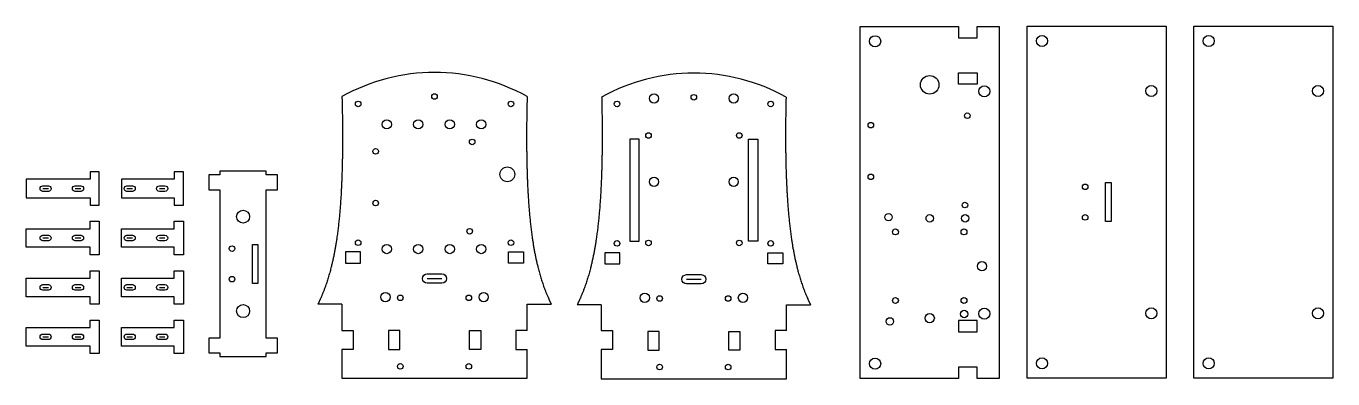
# Model space of a CAD drawing. Header units: millimetres. Extents: x -171 to 535, y 0 to 190.
import ezdxf

# ---------------------------------------------------------------- set-up
doc = ezdxf.new("R2010")
doc.units = ezdxf.units.MM
doc.layers.get('0').update_dxf_attribs({"linetype": 'CONTINUOUS'})

msp = doc.modelspace()

# ---------------------------------------------------------------- linework, layer by layer
for p, q in [((-161.5, 102.32), (-158.5, 102.32)), ((-144, 102.32), (-141, 102.32)), ((-116.07, 102.32), (-113.07, 102.32)), ((-98.57, 102.32), (-95.57, 102.32)), ((-161.5, 75.66), (-158.5, 75.66)), ((-144, 75.66), (-141, 75.66)), ((-116.07, 75.66), (-113.07, 75.66)), ((-98.57, 75.66), (-95.57, 75.66)), ((46, 53.75), (54, 53.75)), ((186.02, 53.38), (193.98, 53.38)), ((-161.5, 48.99), (-158.5, 48.99)), ((-144, 48.99), (-141, 48.99)), ((-116.07, 48.99), (-113.07, 48.99)), ((-98.57, 48.99), (-95.57, 48.99)), ((0, 40), (-13, 40)), ((0, 40), (0, 25.65)), ((100, 40), (113, 40)), ((100, 25.65), (100, 40)), ((140, 39.63), (127, 39.63)), ((140, 39.63), (140, 25.65)), ((240, 25.65), (240, 39.63)), ((240, 39.63), (253, 39.63)), ((-161.5, 22.32), (-158.5, 22.32)), ((-144, 22.32), (-141, 22.32)), ((-116.07, 22.32), (-113.07, 22.32)), ((-98.57, 22.32), (-95.57, 22.32)), ((0, 25.65), (6.1, 25.65)), ((6.1, 25.65), (6.1, 15.55)), ((100, 25.65), (93.9, 25.65)), ((93.9, 25.65), (93.9, 15.55)), ((140, 25.65), (146.1, 25.65)), ((146.1, 25.65), (146.1, 15.55)), ((240, 25.65), (233.9, 25.65)), ((233.9, 25.65), (233.9, 15.55)), ((6.1, 15.55), (0, 15.55)), ((0, 15.55), (0, 0)), ((93.9, 15.55), (100, 15.55)), ((100, 0), (100, 15.55)), ((146.1, 15.55), (140, 15.55)), ((140, 15.55), (140, -0.37)), ((233.9, 15.55), (240, 15.55)), ((240, -0.37), (240, 15.55)), ((0, 0), (100, 0)), ((140, -0.37), (240, -0.37))]:
    msp.add_line(p, q)
for points in [[(354.86, 189.84), (354.86, -0.16), (343.01, -0.16), (343.01, 5.94), (332.91, 5.94), (332.91, -0.16), (279.86, -0.16), (279.86, 189.84), (332.91, 189.84), (332.91, 183.74), (343.01, 183.74), (343.01, 189.84)], [(433.15, 190), (445, 190), (445, 0), (433.15, 0), (423.05, 0), (370, 0), (370, 190), (423.05, 190)], [(535, 190), (535, 0), (523.15, 0), (513.05, 0), (460, 0), (460, 190), (513.05, 190), (523.15, 190)], [(332.91, 164.74), (343.01, 164.74), (343.01, 158.64), (332.91, 158.64)], [(160.5, 129), (155.5, 129), (155.5, 74), (160.5, 74)], [(219.5, 74), (219.5, 129), (224.5, 129), (224.5, 74)], [(-170.5, 107.32), (-170.5, 97.32), (-136, 97.32), (-136, 93.32), (-131, 93.32), (-131, 111.32), (-136, 111.32), (-136, 107.32)], [(-90.57, 107.32), (-119.07, 107.32), (-119.07, 97.32), (-90.57, 97.32), (-90.57, 93.32), (-85.57, 93.32), (-85.57, 111.32), (-90.57, 111.32)], [(-40.85, 111.68), (-65.85, 111.68), (-65.85, 109.68), (-71.85, 109.68), (-71.85, 101.68), (-65.85, 101.68), (-65.85, 21.68), (-71.85, 21.68), (-71.85, 13.68), (-65.85, 13.68), (-65.85, 11.68), (-40.85, 11.68), (-40.85, 13.68), (-34.85, 13.68), (-34.85, 21.68), (-40.85, 21.68), (-40.85, 101.68), (-34.85, 101.68), (-34.85, 109.68), (-40.85, 109.68)], [(412.27, 105.53), (415.27, 105.53), (415.27, 84.53), (412.27, 84.53)], [(-131, 84.66), (-131, 66.66), (-136, 66.66), (-136, 70.66), (-170.5, 70.66), (-170.5, 80.66), (-136, 80.66), (-136, 84.66)], [(-85.57, 84.66), (-85.57, 66.66), (-90.57, 66.66), (-90.57, 70.66), (-119.07, 70.66), (-119.07, 80.66), (-90.57, 80.66), (-90.57, 84.66)], [(-48.35, 72.18), (-45.35, 72.18), (-45.35, 51.18), (-48.35, 51.18)], [(1.9, 68.1), (1.9, 62), (10, 62), (10, 68.1)], [(98.1, 62), (90, 62), (90, 68.1), (98.1, 68.1)], [(150, 67.73), (141.9, 67.73), (141.9, 61.63), (150, 61.63)], [(238.1, 67.73), (238.1, 61.63), (230, 61.63), (230, 67.73)], [(-131, 57.99), (-131, 39.99), (-136, 39.99), (-136, 43.99), (-170.5, 43.99), (-170.5, 53.99), (-136, 53.99), (-136, 57.99)], [(-85.57, 57.99), (-85.57, 39.99), (-90.57, 39.99), (-90.57, 43.99), (-119.07, 43.99), (-119.07, 53.99), (-90.57, 53.99), (-90.57, 57.99)], [(-131, 31.32), (-131, 13.32), (-136, 13.32), (-136, 17.32), (-170.5, 17.32), (-170.5, 27.32), (-136, 27.32), (-136, 31.32)], [(-85.57, 31.32), (-85.57, 13.32), (-90.57, 13.32), (-90.57, 17.32), (-119.07, 17.32), (-119.07, 27.32), (-90.57, 27.32), (-90.57, 31.32)], [(343.01, 31.04), (332.91, 31.04), (332.91, 24.94), (343.01, 24.94)], [(31.2, 25.65), (25.1, 25.65), (25.1, 15.55), (31.2, 15.55)], [(68.8, 15.55), (68.8, 25.65), (74.9, 25.65), (74.9, 15.55)], [(165.1, 25.28), (165.1, 15.18), (171.2, 15.18), (171.2, 25.28)], [(214.9, 15.18), (208.8, 15.18), (208.8, 25.28), (214.9, 25.28)]]:
    msp.add_lwpolyline(points, close=True)
for points in [[(-161.5, 103.82), (-158.5, 103.82, -1), (-158.5, 100.82), (-161.5, 100.82, -1)], [(-144, 100.82, -1), (-144, 103.82), (-141, 103.82, -1), (-141, 100.82)], [(-113.07, 103.82, -1), (-113.07, 100.82), (-116.07, 100.82, -1), (-116.07, 103.82)], [(-95.57, 100.82), (-98.57, 100.82, -1), (-98.57, 103.82), (-95.57, 103.82, -1)], [(-161.5, 74.16, -1), (-161.5, 77.16), (-158.5, 77.16, -1), (-158.5, 74.16)], [(-141, 77.16, -1), (-141, 74.16), (-144, 74.16, -1), (-144, 77.16)], [(-116.07, 74.16, -1), (-116.07, 77.16), (-113.07, 77.16, -1), (-113.07, 74.16)], [(-95.57, 74.16), (-98.57, 74.16, -1), (-98.57, 77.16), (-95.57, 77.16, -1)], [(-161.5, 47.49, -1), (-161.5, 50.49), (-158.5, 50.49, -1), (-158.5, 47.49)], [(-141, 50.49, -1), (-141, 47.49), (-144, 47.49, -1), (-144, 50.49)], [(-116.07, 47.49, -1), (-116.07, 50.49), (-113.07, 50.49, -1), (-113.07, 47.49)], [(-95.57, 47.49), (-98.57, 47.49, -1), (-98.57, 50.49), (-95.57, 50.49, -1)], [(54, 51.25), (46, 51.25, -1), (46, 56.25), (54, 56.25, -1)], [(193.98, 50.88), (186.02, 50.88, -1), (186.02, 55.88), (193.98, 55.88, -1)], [(-161.5, 20.82, -1), (-161.5, 23.82), (-158.5, 23.82, -1), (-158.5, 20.82)], [(-141, 23.82, -1), (-141, 20.82), (-144, 20.82, -1), (-144, 23.82)], [(-116.07, 20.82, -1), (-116.07, 23.82), (-113.07, 23.82, -1), (-113.07, 20.82)], [(-95.57, 20.82), (-98.57, 20.82, -1), (-98.57, 23.82), (-95.57, 23.82, -1)]]:
    msp.add_lwpolyline(points, format="xyb", close=True)
for centre, radius in [((287.86, 181.84), 3), ((378, 182), 3), ((468, 182), 3), ((317.34, 158.34), 5), ((346.86, 154.84), 3), ((437, 155), 3), ((527, 155), 3), ((8.78, 148), 1.5), ((50, 152), 1.5), ((91.22, 148), 1.5), ((148.53, 148), 1.5), ((168.5, 151), 2.5), ((190, 151.63), 1.5), ((211.5, 151), 2.5), ((231.47, 148), 1.5), ((337.64, 141.64), 1.5), ((24.2, 137), 2.5), ((41.2, 137), 2.5), ((58.2, 137), 2.5), ((75.2, 137), 2.5), ((285.54, 136.54), 1.5), ((70.3, 127.5), 1.5), ((165.5, 131), 1.5), ((214.5, 131), 1.5), ((18.2, 122.4), 1.5), ((89.3, 110), 4), ((168.5, 106), 2.5), ((211.5, 106), 2.5), ((285.54, 108.64), 1.5), ((401.27, 103.28), 1.5), ((18.2, 94.5), 1.5), ((336.34, 93.44), 1.5), ((-53.35, 87.18), 3.5), ((295.13, 86.9), 2), ((317.34, 86.25), 2), ((336.48, 86.29), 2), ((401.27, 86.78), 1.5), ((69, 79.3), 1.5), ((298.84, 78.93), 1.6), ((335.84, 78.93), 1.6), ((-59.35, 69.93), 1.5), ((8.78, 73.1), 1.5), ((24.2, 69.7), 2.5), ((41.2, 69.7), 2.5), ((58.2, 69.7), 2.5), ((75.2, 69.7), 2.5), ((91.22, 73.1), 1.5), ((148.53, 72.73), 1.5), ((165.5, 73), 1.5), ((214.5, 73), 1.5), ((231.47, 72.73), 1.5), ((345.55, 60.43), 2.5), ((-59.35, 53.43), 1.5), ((23.5, 43.75), 2.5), ((31.5, 43.37), 1.5), ((68.5, 43.37), 1.5), ((76.5, 43.75), 2.5), ((163.5, 43.38), 2.5), ((171.5, 43.01), 1.5), ((208.5, 43.01), 1.5), ((216.5, 43.38), 2.5), ((298.84, 41.93), 1.6), ((335.84, 41.93), 1.6), ((-53.35, 36.18), 3.5), ((335.92, 34.62), 2), ((346.86, 34.84), 3), ((437, 35), 3), ((527, 35), 3), ((295.84, 30.64), 2), ((317.34, 32.4), 2.5), ((31.5, 6.37), 1.5), ((68.5, 6.37), 1.5), ((171.5, 6.01), 1.5), ((208.5, 6.01), 1.5), ((287.86, 7.84), 3), ((378, 8), 3), ((468, 8), 3)]:
    msp.add_circle(centre, radius)
for centre, radius, start, end in [((50, 62.35), 102.65, 60.85157, 119.14843), ((190, 61.99), 102.64, 60.98547, 119.01453)]:
    msp.add_arc(centre, radius, start, end)
for points in [[(0, 152), (0.14, 146.93), (0.34, 136.87), (0.41, 121.98), (0.02, 102.57), (-1.69, 79.38), (-4.66, 62.24), (-8.22, 50.58), (-11.29, 43.42), (-13, 40)], [(100, 152), (99.86, 146.93), (99.66, 136.87), (99.59, 121.98), (99.98, 102.57), (101.69, 79.38), (104.66, 62.24), (108.22, 50.58), (111.29, 43.42), (113, 40)], [(140.22, 151.75), (140.35, 146.68), (140.53, 136.6), (140.58, 121.7), (140.15, 102.26), (138.39, 79.04), (135.39, 61.89), (131.8, 50.22), (128.72, 43.06), (127, 39.63)], [(239.78, 151.75), (239.65, 146.68), (239.46, 136.6), (239.42, 121.7), (239.85, 102.26), (241.61, 79.04), (244.61, 61.89), (248.2, 50.22), (251.28, 43.06), (253, 39.63)]]:
    msp.add_open_spline(points, degree=5)

doc.saveas('drawing.dxf')
